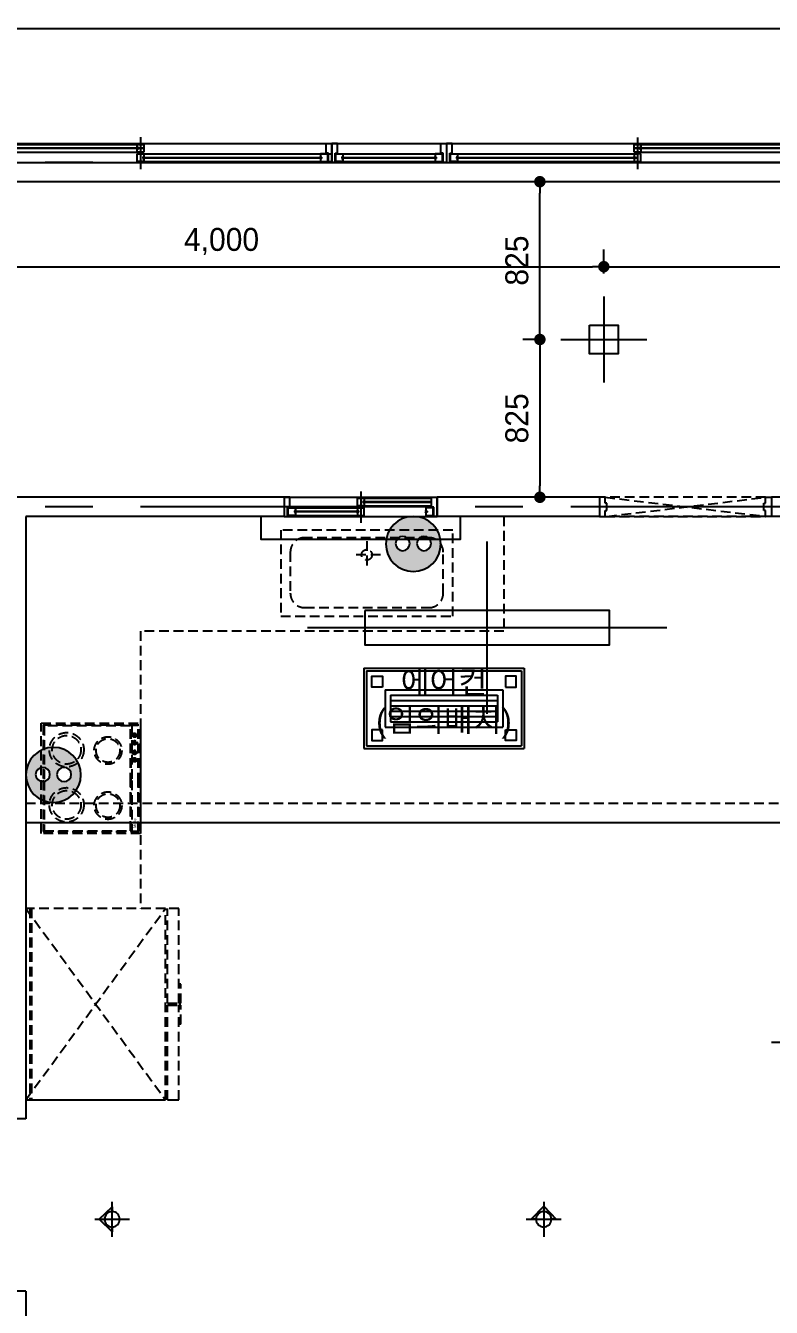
# Model space of a CAD drawing. Header units: millimetres. Extents: x -224448 to 1592092, y -164641 to 319001.
# Drawn here: x 228473 to 232375, y 158115 to 164816 of the extents above; entities that cross this region are included whole.
import ezdxf

# ---------------------------------------------------------------- set-up
doc = ezdxf.new("R2010")
doc.units = ezdxf.units.MM
doc.linetypes.add('CENTER2', pattern=[1.125, 0.75, -0.125, 0.125, -0.125])
doc.linetypes.add('HIDDEN', pattern=[9.525, 6.35, -3.175])
doc.layers.get('Defpoints').update_dxf_attribs({"color": 35})
for name, color, linetype in [('ARREA', 1, 'Continuous'), ('DIM', 3, 'Continuous'), ('FUR', 6, 'Continuous'), ('I-LIGHT', 1, 'Continuous'), ('I_FUR', 6, 'Continuous'), ('I_HAT', 8, 'Continuous'), ('I_TXT', 7, 'Continuous'), ('I_WALL', 3, 'Continuous'), ('I_WIN', 5, 'Continuous')]:
    doc.layers.add(name, color=color, linetype=linetype)
doc.layers.add('I_DIM', color=1, linetype='Continuous', lineweight=13)
doc.styles.add('DH-TEXT', font='')
doc.styles.add('HY울릉도', font='')
doc.styles.add('IABU-글꼴스타일', font='')
doc.styles.get('DH-TEXT').set_extended_font_data('HY울릉도L')
doc.styles.get('HY울릉도').set_extended_font_data('HY울릉도L')
doc.styles.get('IABU-글꼴스타일').set_extended_font_data('HY울릉도L')
doc.dimstyles.new('IABC-100 (SUB)', dxfattribs={"dimscale": 60, "dimtxt": 2, "dimasz": 1, "dimexe": 1.5, "dimexo": 2, "dimgap": 1, "dimtad": 1, "dimdec": 0, "dimdsep": 46, "dimlunit": 6, "dimtxsty": 'IABU-글꼴스타일', "dimblk": '1234_Dot', "dimcen": 1, "dimclrd": 4, "dimclre": 4, "dimclrt": 7, "dimadec": 0, "dimazin": 0, "dimtfac": 1, "dimtdec": 0, "dimtix": 1, "dimtmove": 2, "dimatfit": 3, "dimldrblk": '1234_Dot', "dimfxl": 2, "dimtolj": 1, "dimtzin": 0, "dimarcsym": 0})

# ---------------------------------------------------------------- blocks, each defined once
blk = doc.blocks.new('dd')
at = {"layer": 'I_WIN', "linetype": 'Continuous'}
for p, q in [((11973.6, 19420.4), (11973.6, 19585.5)), ((15423.6, 19418.1), (15423.6, 19585.8)), ((10973.6, 19551.2), (16423.6, 19550.9)), ((10973.6, 19542.2), (10973.6, 19551.2)), ((10973.6, 19551.2), (10991.1, 19551.2)), ((10973.6, 19451.2), (10973.6, 19542.2)), ((10991.1, 19551.2), (10991.1, 19502.2)), ((10991.1, 19502.2), (11003.6, 19502.2)), ((10994.3, 19546.4), (11973.6, 19546.4)), ((11032.3, 19546.4), (10994.3, 19546.4)), ((10994.3, 19546.4), (10994.3, 19506.4)), ((10994.3, 19506.4), (11973.6, 19506.4)), ((10994.3, 19506.4), (11032.3, 19506.4)), ((11003.6, 19502.2), (11003.6, 19500.1)), ((11026.8, 19529.3), (11032.3, 19531.1)), ((11026.8, 19522.8), (11026.8, 19529.3)), ((11032.3, 19521.1), (11026.8, 19522.8)), ((11028.8, 19524.1), (11028.8, 19528.1)), ((11032.3, 19531.1), (11032.3, 19546.4)), ((11032.3, 19531.8), (11035.1, 19530.5)), ((11973.6, 19528.1), (11032.3, 19528.1)), ((11032.3, 19524.1), (11973.6, 19524.1)), ((11032.3, 19520.3), (11035.1, 19521.6)), ((11032.3, 19506.4), (11032.3, 19521.1)), ((11035.1, 19530.5), (11035.6, 19529.5)), ((11035.1, 19521.6), (11035.6, 19522.6)), ((11035.6, 19529.5), (11036.1, 19528.1)), ((11035.6, 19522.6), (11036.1, 19524.1)), ((11952.8, 19529.5), (11952.3, 19528.1)), ((11952.8, 19522.6), (11952.3, 19524.1)), ((11953.3, 19530.5), (11952.8, 19529.5)), ((11953.3, 19521.6), (11952.8, 19522.6)), ((11956.1, 19531.8), (11953.3, 19530.5)), ((11956.1, 19520.3), (11953.3, 19521.6)), ((11956.1, 19531.1), (11956.1, 19546.4)), ((11956.1, 19546.4), (11991.1, 19546.4)), ((11961.6, 19529.3), (11956.1, 19531.1)), ((11956.1, 19521.1), (11961.6, 19522.8)), ((11956.1, 19506.4), (11956.1, 19521.1)), ((11991.1, 19506.4), (11956.1, 19506.4)), ((11961.6, 19522.8), (11961.6, 19529.3)), ((11961.6, 19524.1), (11961.6, 19528.1)), ((11991.1, 19546.4), (11991.1, 19506.4)), ((15441.1, 19546.4), (15406.1, 19546.4)), ((15406.1, 19546.4), (15406.1, 19506.4)), ((15406.1, 19546.4), (16423.6, 19546.4)), ((15406.1, 19506.4), (15441.1, 19506.4)), ((15423.6, 19506.4), (16423.6, 19506.4)), ((15435.6, 19529.3), (15441.1, 19531.1)), ((15435.6, 19522.9), (15435.6, 19529.3)), ((16370.5, 19528.1), (15435.6, 19528.1)), ((15435.6, 19524.1), (16370.5, 19524.1)), ((15441.1, 19521.1), (15435.6, 19522.9)), ((15441.1, 19531.1), (15441.1, 19546.4)), ((15441.1, 19531.9), (15443.9, 19530.5)), ((15441.1, 19520.3), (15443.9, 19521.7)), ((15441.1, 19506.4), (15441.1, 19521.1)), ((15443.9, 19530.5), (15444.4, 19529.5)), ((15443.9, 19521.7), (15444.4, 19522.7)), ((15444.4, 19529.5), (15444.9, 19528.1)), ((15444.4, 19522.7), (15444.9, 19524.1)), ((16361.6, 19529.5), (16361.1, 19528.1)), ((16361.6, 19522.6), (16361.1, 19524.1)), ((16362.2, 19530.5), (16361.6, 19529.5)), ((16362.2, 19521.6), (16361.6, 19522.6)), ((16364.9, 19531.8), (16362.2, 19530.5)), ((16364.9, 19520.3), (16362.2, 19521.6)), ((16364.9, 19531.1), (16364.9, 19546.4)), ((16364.9, 19546.4), (16402.9, 19546.4)), ((16370.5, 19529.3), (16364.9, 19531.1)), ((16364.9, 19521.1), (16370.5, 19522.8)), ((16364.9, 19506.4), (16364.9, 19521.1)), ((16402.9, 19506.4), (16364.9, 19506.4)), ((16370.5, 19522.8), (16370.5, 19529.3)), ((16406.2, 19502.1), (16393.6, 19502.1)), ((16393.6, 19502.1), (16393.6, 19451.2)), ((16402.9, 19546.4), (16402.9, 19506.4)), ((16423.6, 19551.1), (16406.2, 19551.1)), ((16406.2, 19551.1), (16406.2, 19502.1)), ((11003.6, 19451.2), (10973.6, 19451.2)), ((11003.6, 19500.1), (11003.6, 19451.2)), ((11003.6, 19451.2), (16423.6, 19451.2)), ((11956.1, 19496), (15441.1, 19496)), ((11991.1, 19496), (11956.1, 19496)), ((11956.1, 19496), (11956.1, 19456)), ((15441.1, 19477.8), (11956.1, 19477.7)), ((11956.1, 19473.7), (15441.1, 19473.8)), ((11956.1, 19456), (15423.6, 19456)), ((11956.1, 19456), (11991.1, 19456)), ((11985.6, 19478.9), (11991.1, 19480.7)), ((11985.6, 19472.5), (11985.6, 19478.9)), ((11985.6, 19477.7), (11985.6, 19473.7)), ((11991.1, 19470.7), (11985.6, 19472.5)), ((11991.1, 19480.7), (11991.1, 19496)), ((11991.1, 19481.5), (11993.9, 19480.1)), ((11991.1, 19469.9), (11993.9, 19471.3)), ((11991.1, 19456), (11991.1, 19470.7)), ((11993.9, 19480.1), (11994.4, 19479.1)), ((11993.9, 19471.3), (11994.4, 19472.3)), ((11994.4, 19479.1), (11994.9, 19477.7)), ((11994.4, 19472.3), (11994.9, 19473.7)), ((15402.9, 19479.1), (15402.3, 19477.7)), ((15402.9, 19472.3), (15402.3, 19473.7)), ((15403.4, 19480.1), (15402.9, 19479.1)), ((15403.4, 19471.3), (15402.9, 19472.3)), ((15406.1, 19481.5), (15403.4, 19480.1)), ((15406.1, 19469.9), (15403.4, 19471.3)), ((15441.1, 19496.1), (15406.1, 19496.1)), ((15406.1, 19496.1), (15406.1, 19480.7)), ((15406.1, 19480.7), (15411.7, 19478.9)), ((15411.7, 19472.5), (15406.1, 19470.7)), ((15406.1, 19470.7), (15406.1, 19456.1)), ((15406.1, 19456.1), (15441.1, 19456.1)), ((15411.7, 19478.9), (15411.7, 19472.5)), ((15411.7, 19473.7), (15411.7, 19477.7)), ((15441.1, 19456.1), (15441.1, 19496.1)), ((16393.6, 19451.2), (16423.6, 19451.2))]:
    blk.add_line(p, q, dxfattribs=at)
blk = doc.blocks.new('1234_Dot')
at = {"color": 0, "linetype": 'ByBlock', "lineweight": -2}
blk.add_line((-0.5, 0), (-1, 0), dxfattribs=at)
at = {"color": 0, "linetype": 'ByBlock', "const_width": 0.5}
blk.add_lwpolyline([(-0.25, 0, 1), (0.25, 0, 1)], format="xyb", close=True, dxfattribs=at)
blk = doc.blocks.new('*D455')
at = {"layer": 'Defpoints', "color": 0, "ltscale": 50, "transparency": 16777216}
for p in [(232624.9, 165700.5), (228424.9, 164800.5), (232624.9, 164800.5)]:
    blk.add_point(p, dxfattribs=at)
at = {"layer": 'DIM', "color": 4, "lineweight": -2, "ltscale": 50, "transparency": 16777216}
for p, q in [((228424.9, 164920.5), (228424.9, 165790.5)), ((232624.9, 164920.5), (232624.9, 165790.5)), ((228484.9, 165700.5), (232564.9, 165700.5))]:
    blk.add_line(p, q, dxfattribs=at)
at = {"layer": 'DIM', "color": 4, "lineweight": -2, "ltscale": 50, "transparency": 16777216, "xscale": 60, "yscale": 60, "zscale": 60, "rotation": 180}
blk.add_blockref('1234_Dot', (228424.9, 165700.5), dxfattribs=at)
at = {"layer": 'DIM', "color": 4, "lineweight": -2, "ltscale": 50, "transparency": 16777216, "xscale": 60, "yscale": 60, "zscale": 60}
blk.add_blockref('1234_Dot', (232624.9, 165700.5), dxfattribs=at)
at = {"layer": 'DIM', "color": 7, "ltscale": 50, "transparency": 16777216, "insert": (230524.9, 165831.9), "char_height": 120, "attachment_point": 5, "style": 'IABU-글꼴스타일'}
blk.add_mtext('\\A1;4,200', dxfattribs=at)
blk = doc.blocks.new('*D444')
at = {"layer": 'Defpoints', "color": 0, "ltscale": 50, "transparency": 16777216}
for p in [(224124.9, 166000.5), (224124.9, 164800.5), (236624.9, 164800.5)]:
    blk.add_point(p, dxfattribs=at)
at = {"layer": 'DIM', "color": 4, "lineweight": -2, "ltscale": 50, "transparency": 16777216}
for p, q in [((224124.9, 164920.5), (224124.9, 166090.5)), ((236624.9, 164920.5), (236624.9, 166090.5)), ((236564.9, 166000.5), (224184.9, 166000.5))]:
    blk.add_line(p, q, dxfattribs=at)
at = {"layer": 'DIM', "color": 4, "lineweight": -2, "ltscale": 50, "transparency": 16777216, "xscale": 60, "yscale": 60, "zscale": 60, "rotation": 180}
blk.add_blockref('1234_Dot', (224124.9, 166000.5), dxfattribs=at)
at = {"layer": 'DIM', "color": 4, "lineweight": -2, "ltscale": 50, "transparency": 16777216, "xscale": 60, "yscale": 60, "zscale": 60}
blk.add_blockref('1234_Dot', (236624.9, 166000.5), dxfattribs=at)
at = {"layer": 'DIM', "color": 7, "ltscale": 50, "transparency": 16777216, "insert": (230374.9, 166131.9), "char_height": 120, "attachment_point": 5, "style": 'IABU-글꼴스타일'}
blk.add_mtext('\\A1;12,500', dxfattribs=at)
blk = doc.blocks.new('win10')
at = {"layer": 'I_WIN', "linetype": 'Continuous'}
for p, q in [((-128735.3, -160206.6), (-128735.3, -160297.5)), ((-128705.3, -160206.6), (-128735.3, -160206.6)), ((-128735.3, -160206.6), (-128735.3, -160297.6)), ((-128705.3, -160255.5), (-128705.3, -160206.6)), ((-128165.3, -160257.5), (-128165.3, -160206.6)), ((-128165.3, -160206.6), (-128135.3, -160206.6)), ((-128135.3, -160206.6), (-128135.3, -160297.5)), ((-128717.9, -160306.6), (-128717.9, -160257.6)), ((-128717.9, -160257.6), (-128705.3, -160257.6)), ((-128714.6, -160301.8), (-128714.6, -160261.8)), ((-128714.6, -160261.8), (-128676.6, -160261.8)), ((-128714.6, -160261.8), (-128156, -160261.8)), ((-128714.6, -160301.8), (-128714.6, -160261.8)), ((-128714.6, -160261.8), (-128676.6, -160261.8)), ((-128705.3, -160257.6), (-128705.3, -160255.5)), ((-128676.6, -160276.4), (-128682.2, -160278.2)), ((-128676.6, -160276.4), (-128682.2, -160278.2)), ((-128682.2, -160278.2), (-128682.2, -160284.7)), ((-128682.2, -160278.2), (-128682.2, -160284.7)), ((-128682.2, -160284.7), (-128676.6, -160286.4)), ((-128682.2, -160284.7), (-128676.6, -160286.4)), ((-128680.1, -160279.4), (-128680.1, -160283.4)), ((-128680.1, -160279.4), (-128680.1, -160283.4)), ((-128676.6, -160261.8), (-128676.6, -160276.4)), ((-128676.6, -160261.8), (-128676.6, -160276.4)), ((-128676.6, -160275.6), (-128673.9, -160277)), ((-128676.6, -160275.6), (-128673.9, -160277)), ((-128676.6, -160279.4), (-128188.5, -160279.4)), ((-128188.5, -160283.4), (-128676.6, -160283.4)), ((-128676.6, -160287.2), (-128673.9, -160285.8)), ((-128676.6, -160287.2), (-128673.9, -160285.8)), ((-128676.6, -160286.4), (-128676.6, -160301.8)), ((-128676.6, -160286.4), (-128676.6, -160301.8)), ((-128673.9, -160277), (-128673.3, -160278)), ((-128673.9, -160277), (-128673.3, -160278)), ((-128673.9, -160285.8), (-128673.3, -160284.9)), ((-128673.9, -160285.8), (-128673.3, -160284.9)), ((-128673.3, -160278), (-128672.8, -160279.4)), ((-128673.3, -160278), (-128672.8, -160279.4)), ((-128673.3, -160284.9), (-128672.8, -160283.4)), ((-128673.3, -160284.9), (-128672.8, -160283.4)), ((-128197.3, -160278), (-128197.8, -160279.4)), ((-128197.3, -160284.9), (-128197.8, -160283.4)), ((-128196.8, -160277), (-128197.3, -160278)), ((-128196.8, -160285.8), (-128197.3, -160284.9)), ((-128194, -160275.6), (-128196.8, -160277)), ((-128194, -160287.2), (-128196.8, -160285.8)), ((-128156, -160261.8), (-128194, -160261.8)), ((-128194, -160261.8), (-128194, -160276.4)), ((-128194, -160276.4), (-128188.5, -160278.2)), ((-128188.5, -160284.7), (-128194, -160286.4)), ((-128194, -160286.4), (-128194, -160301.8)), ((-128188.5, -160278.2), (-128188.5, -160284.7)), ((-128152.8, -160257.5), (-128165.3, -160257.5)), ((-128156, -160301.8), (-128156, -160261.8)), ((-128152.8, -160306.5), (-128152.8, -160257.5)), ((-128735.3, -160297.5), (-128735.3, -160306.5)), ((-128735.3, -160297.6), (-128735.3, -160306.6)), ((-128735.3, -160306.6), (-128717.9, -160306.6)), ((-128676.6, -160301.8), (-128714.6, -160301.8)), ((-128714.6, -160301.8), (-128156, -160301.8)), ((-128676.6, -160301.8), (-128714.6, -160301.8)), ((-128194, -160301.8), (-128156, -160301.8)), ((-128135.3, -160306.5), (-128152.8, -160306.5)), ((-128135.3, -160297.5), (-128135.3, -160306.5))]:
    blk.add_line(p, q, dxfattribs=at)
blk.add_lwpolyline([(-128735.3, -160206.6), (-128135.3, -160206.6), (-128135.3, -160306.5), (-128735.3, -160306.5)], close=True, dxfattribs=at)
blk = doc.blocks.new('j 10')
at = {"layer": 'I_FUR', "color": 8, "linetype": 'HIDDEN', "ltscale": 8}
for p, q in [((300474.4, 48441.6), (300574.4, 48441.6)), ((300474.4, 48411.6), (300474.4, 48441.6)), ((300474.4, 48441.6), (300474.4, 48441.6)), ((300474.4, 48411.6), (300474.4, 47571.6)), ((300504.4, 48411.6), (300474.4, 48411.6)), ((300474.4, 47571.6), (300574.4, 48411.6)), ((300574.4, 47581.6), (300474.4, 48411.6)), ((300504.4, 48401.6), (300504.4, 48411.6)), ((300544.4, 48401.6), (300504.4, 48401.6)), ((300574.4, 48411.6), (300544.4, 48411.6)), ((300544.4, 48411.6), (300544.4, 48401.6)), ((300574.4, 48441.6), (300574.4, 48411.6)), ((300574.4, 47571.6), (300574.4, 48411.6)), ((300574.4, 48411.6), (300574.4, 47581.6)), ((300544.4, 47581.6), (300504.4, 47581.6)), ((300504.4, 47581.6), (300504.4, 47571.6)), ((300544.4, 47571.6), (300544.4, 47581.6)), ((300504.4, 47571.6), (300474.4, 47571.6)), ((300474.4, 47571.6), (300474.4, 47541.6)), ((300474.4, 47541.6), (300574.4, 47541.6)), ((300474.4, 47541.6), (300474.4, 47541.6)), ((300574.4, 47571.6), (300544.4, 47571.6)), ((300574.4, 47541.6), (300574.4, 47571.6))]:
    blk.add_line(p, q, dxfattribs=at)
blk = doc.blocks.new('J15')
at = {"layer": 'I-LIGHT', "color": 6, "ltscale": 50}
for p, q in [((319165, 48370), (319165, 47920)), ((318940, 48145), (319390, 48145))]:
    blk.add_line(p, q, dxfattribs=at)
blk.add_lwpolyline([(319090, 48220), (319240, 48220), (319240, 48070), (319090, 48070)], close=True, dxfattribs=at)
blk = doc.blocks.new('콘센트')
at = {"ltscale": 50}
h = blk.add_hatch(color=150, dxfattribs=at)
h.dxf.hatch_style = 1
edge = h.paths.add_edge_path()
edge.add_arc((-34286.2, -6087.5), 100, 0, 360)
edge = h.paths.add_edge_path(flags=16)
edge.add_arc((-34247.6, -6089), 26, 0, 360)
edge = h.paths.add_edge_path(flags=16)
edge.add_arc((-34324.9, -6089), 26, 0, 360)
at = {"color": 150, "ltscale": 50}
for centre, radius in [((-34286.2, -6087.5), 100), ((-34324.9, -6089), 26), ((-34247.6, -6089), 26)]:
    blk.add_circle(centre, radius, dxfattribs=at)
blk = doc.blocks.new('j122')
at = {"layer": 'I_WIN', "linetype": 'Continuous'}
for p, q in [((196574.9, 133845.7), (197374.9, 133845.7)), ((196604.9, 133845.7), (196574.9, 133845.7)), ((196574.9, 133845.7), (196574.9, 133754.7)), ((196604.9, 133796.8), (196604.9, 133845.7)), ((196957.4, 133800.9), (196957.4, 133840.9)), ((196957.4, 133840.9), (196992.4, 133840.9)), ((196974.9, 133876.5), (196974.9, 133711.4)), ((196974.9, 133840.9), (197344.9, 133840.9)), ((196992.4, 133826.2), (196986.8, 133824.4)), ((196992.4, 133840.9), (196992.4, 133826.2)), ((196992.4, 133827), (196995.1, 133825.6)), ((196995.1, 133825.6), (196995.7, 133824.6)), ((197344.9, 133794.8), (197344.9, 133845.7)), ((197344.9, 133845.7), (197374.9, 133845.7)), ((197374.9, 133745.8), (197374.9, 133845.7)), ((196592.3, 133745.7), (196592.3, 133794.7)), ((196592.3, 133794.7), (196604.9, 133794.7)), ((196592.3, 133790.5), (196992.4, 133790.5)), ((196595.6, 133750.5), (196595.6, 133790.5)), ((196595.6, 133790.5), (196633.6, 133790.5)), ((196604.9, 133794.7), (196604.9, 133796.8)), ((196633.6, 133775.9), (196628.1, 133774.1)), ((196628.1, 133774.1), (196628.1, 133767.6)), ((196628.1, 133772.9), (196962.9, 133772.9)), ((196962.9, 133768.9), (196628.1, 133768.9)), ((196628.1, 133767.6), (196633.6, 133765.9)), ((196630.1, 133772.9), (196630.1, 133768.9)), ((196633.6, 133790.5), (196633.6, 133775.9)), ((196633.6, 133776.7), (196636.3, 133775.3)), ((196633.6, 133765.1), (196636.3, 133766.5)), ((196633.6, 133765.9), (196633.6, 133750.5)), ((196636.3, 133775.3), (196636.9, 133774.3)), ((196636.3, 133766.5), (196636.9, 133767.4)), ((196636.9, 133774.3), (196637.4, 133772.9)), ((196636.9, 133767.4), (196637.4, 133768.9)), ((196954.1, 133774.3), (196953.5, 133772.9)), ((196954.1, 133767.4), (196953.5, 133768.9)), ((196954.6, 133775.3), (196954.1, 133774.3)), ((196954.6, 133766.4), (196954.1, 133767.4)), ((196957.4, 133776.6), (196954.6, 133775.3)), ((196957.4, 133765.1), (196954.6, 133766.4)), ((196992.4, 133800.9), (196957.4, 133800.9)), ((196992.4, 133790.5), (196957.4, 133790.5)), ((196957.4, 133790.5), (196957.4, 133775.9)), ((196957.4, 133775.9), (196962.9, 133774.1)), ((196962.9, 133767.6), (196957.4, 133765.9)), ((196957.4, 133765.9), (196957.4, 133750.5)), ((196962.9, 133774.1), (196962.9, 133767.6)), ((196962.9, 133772.9), (196962.9, 133768.9)), ((196974.9, 133800.9), (197344.9, 133800.9)), ((196986.8, 133824.4), (196986.8, 133818)), ((196986.8, 133823.2), (197344.9, 133823.2)), ((196986.8, 133819.2), (196986.8, 133823.2)), ((197344.9, 133819.2), (196986.8, 133819.2)), ((196986.8, 133818), (196992.4, 133816.2)), ((196992.4, 133815.4), (196995.1, 133816.8)), ((196992.4, 133816.2), (196992.4, 133800.9)), ((196992.4, 133750.5), (196992.4, 133790.5)), ((196995.1, 133816.8), (196995.7, 133817.8)), ((196995.7, 133824.6), (196996.2, 133823.2)), ((196995.7, 133817.8), (196996.2, 133819.2)), ((197312.9, 133774.2), (197312.4, 133772.8)), ((197312.9, 133767.4), (197312.4, 133768.8)), ((197313.4, 133775.2), (197312.9, 133774.2)), ((197313.4, 133766.4), (197312.9, 133767.4)), ((197316.2, 133776.6), (197313.4, 133775.2)), ((197316.2, 133765), (197313.4, 133766.4)), ((197354.2, 133790.5), (197316.2, 133790.5)), ((197316.2, 133790.5), (197316.2, 133775.8)), ((197316.2, 133775.8), (197321.7, 133774)), ((197321.7, 133767.6), (197316.2, 133765.8)), ((197316.2, 133765.8), (197316.2, 133750.5)), ((197321.7, 133774), (197321.7, 133767.6)), ((197357.5, 133794.8), (197344.9, 133794.8)), ((197354.2, 133750.5), (197354.2, 133790.5)), ((197357.5, 133745.8), (197357.5, 133794.8)), ((196574.9, 133754.7), (196574.9, 133745.7)), ((196574.9, 133745.7), (197374.9, 133745.8)), ((196574.9, 133745.7), (196592.3, 133745.7)), ((196592.3, 133750.5), (196992.4, 133750.5)), ((196633.6, 133750.5), (196595.6, 133750.5)), ((196957.4, 133750.5), (196992.4, 133750.5)), ((197316.2, 133750.5), (197354.2, 133750.5)), ((197374.9, 133745.8), (197357.5, 133745.8))]:
    blk.add_line(p, q, dxfattribs=at)
blk = doc.blocks.new('*D650')
at = {"layer": 'Defpoints', "color": 0, "ltscale": 50, "transparency": 16777216}
for p in [(231498.3, 163556), (227498.3, 163400.5), (231498.3, 163400.5)]:
    blk.add_point(p, dxfattribs=at)
at = {"layer": 'DIM', "color": 4, "lineweight": -2, "ltscale": 50, "transparency": 16777216}
for p, q in [((227498.3, 163520.5), (227498.3, 163646)), ((231498.3, 163520.5), (231498.3, 163646)), ((227558.3, 163556), (231438.3, 163556))]:
    blk.add_line(p, q, dxfattribs=at)
at = {"layer": 'DIM', "color": 4, "lineweight": -2, "ltscale": 50, "transparency": 16777216, "xscale": 60, "yscale": 60, "zscale": 60, "rotation": 180}
blk.add_blockref('1234_Dot', (227498.3, 163556), dxfattribs=at)
at = {"layer": 'DIM', "color": 4, "lineweight": -2, "ltscale": 50, "transparency": 16777216, "xscale": 60, "yscale": 60, "zscale": 60}
blk.add_blockref('1234_Dot', (231498.3, 163556), dxfattribs=at)
at = {"layer": 'DIM', "color": 7, "ltscale": 50, "transparency": 16777216, "insert": (229498.3, 163687.5), "char_height": 120, "attachment_point": 5, "style": 'IABU-글꼴스타일'}
blk.add_mtext('\\A1;4,000', dxfattribs=at)
blk = doc.blocks.new('*D652')
at = {"layer": 'Defpoints', "color": 0, "ltscale": 50, "transparency": 16777216}
for p in [(234998.3, 163556), (231498.3, 163400.5), (234998.3, 163400.5)]:
    blk.add_point(p, dxfattribs=at)
at = {"layer": 'DIM', "color": 4, "lineweight": -2, "ltscale": 50, "transparency": 16777216}
for p, q in [((231498.3, 163520.5), (231498.3, 163646)), ((234998.3, 163520.5), (234998.3, 163646)), ((231558.3, 163556), (234938.3, 163556))]:
    blk.add_line(p, q, dxfattribs=at)
at = {"layer": 'DIM', "color": 4, "lineweight": -2, "ltscale": 50, "transparency": 16777216, "xscale": 60, "yscale": 60, "zscale": 60, "rotation": 180}
blk.add_blockref('1234_Dot', (231498.3, 163556), dxfattribs=at)
at = {"layer": 'DIM', "color": 4, "lineweight": -2, "ltscale": 50, "transparency": 16777216, "xscale": 60, "yscale": 60, "zscale": 60}
blk.add_blockref('1234_Dot', (234998.3, 163556), dxfattribs=at)
at = {"layer": 'DIM', "color": 7, "ltscale": 50, "transparency": 16777216, "insert": (233248.3, 163687.5), "char_height": 120, "attachment_point": 5, "style": 'IABU-글꼴스타일'}
blk.add_mtext('\\A1;3,500', dxfattribs=at)
blk = doc.blocks.new('*D654')
at = {"layer": 'Defpoints', "color": 0, "ltscale": 50, "transparency": 16777216}
for p in [(231163.8, 164000.5), (231273.3, 164000.5), (231273.3, 163175.5)]:
    blk.add_point(p, dxfattribs=at)
at = {"layer": 'DIM', "color": 4, "lineweight": -2, "ltscale": 50, "transparency": 16777216}
for p, q in [((231153.3, 164000.5), (231073.8, 164000.5)), ((231163.8, 163235.5), (231163.8, 163940.5)), ((231153.3, 163175.5), (231073.8, 163175.5))]:
    blk.add_line(p, q, dxfattribs=at)
at = {"layer": 'DIM', "color": 4, "lineweight": -2, "ltscale": 50, "transparency": 16777216, "xscale": 60, "yscale": 60, "zscale": 60}
for p, rotation in [((231163.8, 164000.5), 90), ((231163.8, 163175.5), 270)]:
    blk.add_blockref('1234_Dot', p, dxfattribs=dict(at, rotation=rotation))
at = {"layer": 'DIM', "color": 7, "ltscale": 50, "transparency": 16777216, "insert": (231043.8, 163588), "char_height": 120, "attachment_point": 5, "rotation": 90, "style": 'IABU-글꼴스타일'}
blk.add_mtext('\\A1;825', dxfattribs=at)
blk = doc.blocks.new('*D655')
at = {"layer": 'Defpoints', "color": 0, "ltscale": 50, "transparency": 16777216}
for p in [(231273.3, 163175.5), (231163.8, 162350.5), (231273.3, 162350.5)]:
    blk.add_point(p, dxfattribs=at)
at = {"layer": 'DIM', "color": 4, "lineweight": -2, "ltscale": 50, "transparency": 16777216}
for p, q in [((231153.3, 163175.5), (231073.8, 163175.5)), ((231163.8, 163115.5), (231163.8, 162410.5)), ((231153.3, 162350.5), (231073.8, 162350.5))]:
    blk.add_line(p, q, dxfattribs=at)
at = {"layer": 'DIM', "color": 4, "lineweight": -2, "ltscale": 50, "transparency": 16777216, "xscale": 60, "yscale": 60, "zscale": 60}
for p, rotation in [((231163.8, 163175.5), 90), ((231163.8, 162350.5), 270)]:
    blk.add_blockref('1234_Dot', p, dxfattribs=dict(at, rotation=rotation))
at = {"layer": 'DIM', "color": 7, "ltscale": 50, "transparency": 16777216, "insert": (231043.8, 162763), "char_height": 120, "attachment_point": 5, "rotation": 90, "style": 'IABU-글꼴스타일'}
blk.add_mtext('\\A1;825', dxfattribs=at)
blk = doc.blocks.new('SP01')
at = {"layer": 'I-LIGHT'}
blk.add_hatch(color=1, dxfattribs=at).paths.add_polyline_path([(2182615.6, -1632809.5), (2182550.9, -1632878.3), (2182575.6, -1632878.3, -1), (2182655.6, -1632878.3), (2182680.2, -1632878.3)])
at = {"layer": 'I-LIGHT', "color": 1}
for p, q in [((2182615.6, -1632809.5), (2182550.9, -1632878.3)), ((2182615.6, -1632786.8), (2182615.6, -1632969.8)), ((2182615.6, -1632809.5), (2182680.2, -1632878.3)), ((2182707.1, -1632878.3), (2182524.1, -1632878.3)), ((2182550.9, -1632878.3), (2182575.6, -1632878.3)), ((2182655.6, -1632878.3), (2182680.2, -1632878.3))]:
    blk.add_line(p, q, dxfattribs=at)
at = {"layer": 'I-LIGHT', "color": 4}
blk.add_circle((2182615.6, -1632878.3), 40, dxfattribs=at)
blk = doc.blocks.new('J20')
at = {"layer": 'I-LIGHT', "color": 144}
for p, q in [((33370, 27039.1), (33370, 26619.1)), ((33370, 27039.1), (34210, 27039.1)), ((33384, 27025.1), (33384, 26633.1)), ((33384, 27025.1), (34196, 27025.1)), ((34196, 27025.1), (34196, 26633.1)), ((34210, 27039.1), (34210, 26619.1)), ((33482, 26927.1), (33482, 26731.1)), ((33482, 26927.1), (34098, 26927.1)), ((33510, 26899.1), (33510, 26759.1)), ((33510, 26899.1), (34070, 26899.1)), ((33510, 26899.1), (34070, 26899.1)), ((34070, 26899.1), (34070, 26759.1)), ((34098, 26927.1), (34098, 26731.1)), ((33510, 26871.1), (34070, 26871.1)), ((33510, 26843.1), (34070, 26843.1)), ((33510, 26815.1), (34070, 26815.1)), ((33510, 26787.1), (34070, 26787.1)), ((33510, 26759.1), (34070, 26759.1)), ((33510, 26759.1), (34070, 26759.1)), ((33510, 26759.1), (34070, 26759.1)), ((33510, 26759.1), (34070, 26759.1)), ((33482, 26731.1), (34098, 26731.1)), ((33510, 26731.1), (34070, 26731.1)), ((33370, 26619.1), (34210, 26619.1)), ((33384, 26633.1), (34196, 26633.1))]:
    blk.add_line(p, q, dxfattribs=at)
for points in [[(33468, 26941.1), (33412, 26941.1), (33412, 26997.1), (33468, 26997.1)], [(34112, 26941.1), (34168, 26941.1), (34168, 26997.1), (34112, 26997.1)], [(33468, 26717.1), (33412, 26717.1), (33412, 26661.1), (33468, 26661.1)], [(34112, 26717.1), (34168, 26717.1), (34168, 26661.1), (34112, 26661.1)]]:
    blk.add_lwpolyline(points, close=True, dxfattribs=at)

msp = doc.modelspace()

# ---------------------------------------------------------------- linework, layer by layer
at = {"color": 9}
msp.add_line((228474.894, 160650.492), (232574.894, 160650.492), dxfattribs=at)
at = {"layer": 'ARREA', "color": 1, "linetype": 'CENTER2', "ltscale": 2000}
for p, q in [((237324.894, 164100.492), (223424.894, 164100.492)), ((237324.894, 162300.492), (223424.894, 162300.492)), ((237324.894, 159500.492), (232374.894, 159500.492))]:
    msp.add_line(p, q, dxfattribs=at)
at = {"layer": 'Defpoints'}
msp.add_lwpolyline([(237324.894, 164800.492), (223424.894, 164800.492), (223424.894, 152100.492), (237324.894, 152100.492)], close=True, dxfattribs=at)
at = {"layer": 'FUR'}
for p, q in [((228474.894, 160200.492), (228474.894, 159200.492)), ((228474.894, 159200.492), (229204.894, 159200.492)), ((229214.894, 159200.492), (229274.894, 159200.492))]:
    msp.add_line(p, q, dxfattribs=at)
at = {"layer": 'I-LIGHT', "color": 6, "ltscale": 50}
msp.add_lwpolyline([(230746.426, 162250.492), (230746.426, 162130.492), (229706.426, 162130.492), (229706.426, 162250.492)], dxfattribs=at)
at = {"layer": 'I_FUR', "color": 8, "linetype": 'HIDDEN', "ltscale": 8}
for p, q in [((230974.894, 162250.492), (230974.894, 161650.492)), ((230583.141, 162139.223), (229933.141, 162139.223)), ((230258.141, 162121.533), (230258.141, 161977.533)), ((229858.141, 162064.223), (229858.141, 161848.498)), ((230330.141, 162049.533), (230186.141, 162049.533)), ((230658.141, 161848.498), (230658.141, 162064.223)), ((229933.141, 161773.498), (230583.141, 161773.498)), ((230974.894, 161650.492), (229074.894, 161650.492)), ((229074.894, 161650.492), (229074.894, 160200.492)), ((229064.894, 161158.732), (228564.894, 161158.732)), ((228564.894, 161158.732), (228564.894, 160859.517)), ((229021.211, 161156.144), (228569.712, 161156.144)), ((228569.712, 161156.144), (228569.712, 160859.517)), ((229021.211, 160859.517), (229021.211, 161156.144)), ((229024.894, 160859.517), (229024.894, 161158.732)), ((229028.355, 161157.138), (229028.355, 160859.517)), ((229061.487, 161157.138), (229028.355, 161157.138)), ((229034.304, 161106.768), (229053.126, 161106.768)), ((229034.328, 161109.768), (229053.102, 161109.768)), ((229061.487, 160859.517), (229061.487, 161157.138)), ((229064.894, 160859.517), (229064.894, 161158.732)), ((229034.304, 161067.638), (229053.126, 161067.638)), ((229034.328, 161070.638), (229053.102, 161070.638)), ((229034.304, 161016.89), (229053.126, 161016.89)), ((229034.304, 160977.76), (229053.126, 160977.76)), ((229034.328, 161019.89), (229053.102, 161019.89)), ((229034.328, 160980.76), (229053.102, 160980.76)), ((228564.894, 160870.732), (228564.894, 160602.732)), ((228569.712, 160868.144), (228569.712, 160606.148)), ((229021.211, 160606.148), (229021.211, 160868.144)), ((229024.894, 160602.732), (229024.894, 160870.732)), ((229028.355, 160869.138), (229028.355, 160604.914)), ((229061.487, 160604.914), (229061.487, 160869.138)), ((229064.894, 160602.732), (229064.894, 160870.732)), ((228474.894, 160750.492), (232574.894, 160750.492)), ((228564.894, 160602.732), (229064.894, 160602.732)), ((228569.712, 160606.148), (229021.211, 160606.148)), ((229028.355, 160604.914), (229061.487, 160604.914)), ((228474.894, 160200.492), (229204.894, 159200.492)), ((228474.894, 159200.492), (229204.894, 160200.492)), ((229204.894, 160200.492), (228474.894, 160200.492)), ((228494.894, 160200.492), (228494.894, 159200.492)), ((228504.894, 160200.492), (228504.894, 159200.492)), ((229204.894, 159200.492), (229204.894, 160200.492)), ((229214.894, 159705.492), (229214.894, 160200.492)), ((229274.894, 160200.492), (229214.894, 160200.492)), ((229274.894, 159705.492), (229274.894, 160200.492)), ((229284.894, 159805.492), (229274.894, 159805.492)), ((229284.894, 159705.492), (229284.894, 159805.492)), ((229214.894, 159705.492), (229274.894, 159705.492)), ((229214.894, 159200.492), (229214.894, 159695.492)), ((229214.894, 159695.492), (229274.894, 159695.492)), ((229274.894, 159705.492), (229284.894, 159705.492)), ((229274.894, 159200.492), (229274.894, 159695.492)), ((229274.894, 159695.492), (229284.894, 159695.492)), ((229284.894, 159595.492), (229284.894, 159695.492)), ((229284.894, 159595.492), (229274.894, 159595.492))]:
    msp.add_line(p, q, dxfattribs=at)
at = {"layer": 'I_FUR', "color": 6, "linetype": 'Continuous'}
for p, q in [((230887.359, 161219.047), (230887.359, 162119.047)), ((229947.359, 161669.047), (231827.359, 161669.047))]:
    msp.add_line(p, q, dxfattribs=at)
at = {"layer": 'I_FUR', "color": 8, "linetype": 'HIDDEN', "ltscale": 8}
for points in [[(230708.141, 161729.223), (230708.141, 162179.223), (229808.141, 162179.223), (229808.141, 161729.223)], [(228554.894, 160592.732), (228554.894, 161168.732), (229074.894, 161168.732), (229074.894, 160592.732)]]:
    msp.add_lwpolyline(points, close=True, dxfattribs=at)
at = {"layer": 'I_FUR', "color": 6, "linetype": 'Continuous'}
msp.add_lwpolyline([(230247.359, 161759.047), (230247.359, 161579.047), (231527.359, 161579.047), (231527.359, 161759.047)], close=True, dxfattribs=at)
at = {"layer": 'I_FUR', "color": 8, "linetype": 'HIDDEN', "ltscale": 8}
for centre, radius in [((230258.141, 162049.533), 27.5), ((228687.656, 161030.375), 89.947), ((228687.656, 161030.375), 74.947), ((229043.715, 161108.194), 12.518), ((229043.715, 161108.194), 9.518), ((228904.111, 161026.58), 72.009), ((228904.111, 161026.58), 62.009), ((229043.715, 161069.063), 12.518), ((229043.715, 161069.063), 9.518), ((229043.715, 161018.316), 12.518), ((229043.715, 160979.185), 12.518), ((229043.715, 161018.316), 9.518), ((229043.715, 160979.185), 9.518), ((228687.656, 160742.375), 89.947), ((228687.656, 160742.375), 74.947), ((228904.111, 160738.58), 72.009), ((228904.111, 160738.58), 62.009)]:
    msp.add_circle(centre, radius, dxfattribs=at)
for centre, start, end in [((229933.141, 162064.223), 90, 180), ((230583.141, 162064.223), 0, 90), ((229933.141, 161848.498), 180, 270), ((230583.141, 161848.498), 270, 0)]:
    msp.add_arc(centre, 75, start, end, dxfattribs=at)
at = {"layer": 'I_WALL'}
for p, q in [((229826.426, 162350.492), (228324.894, 162350.492)), ((229826.426, 162350.492), (229826.426, 162250.492)), ((231474.894, 162350.492), (230626.426, 162350.492)), ((230626.426, 162350.492), (230626.426, 162250.492)), ((231474.894, 162350.492), (231474.894, 162250.492)), ((233624.894, 162350.492), (232374.894, 162350.492)), ((232374.894, 162350.492), (232374.894, 162250.492)), ((228474.894, 162250.492), (228474.894, 159100.492)), ((229826.426, 162250.492), (228474.894, 162250.492)), ((231474.894, 162250.492), (230626.426, 162250.492)), ((232574.894, 162250.492), (232374.894, 162250.492)), ((228474.894, 159100.492), (228374.894, 159100.492)), ((228474.894, 158200.492), (228374.894, 158200.492)), ((228474.894, 158200.492), (228474.894, 158050.492))]:
    msp.add_line(p, q, dxfattribs=at)
at = {"layer": 'I_WIN'}
for points in [[(236124.894, 164000.492), (224624.894, 164000.492), (224624.894, 164200.492), (236124.894, 164200.492)], [(236124.894, 164000.492), (224624.894, 164000.492), (224624.894, 164100.492), (236124.894, 164100.492)]]:
    msp.add_lwpolyline(points, close=True, dxfattribs=at)

# ---------------------------------------------------------------- block references
at = {"xscale": -1, "rotation": 180}
for p in [(213651.271, 183651.675), (219701.271, 183651.675)]:
    msp.add_blockref('dd', p, dxfattribs=at)
msp.add_blockref('j122', (33251.532, 28504.708))
at = {"xscale": -1.44, "yscale": 1.44, "zscale": 1.44, "rotation": 180}
for p in [(279873.684, 153340.552), (277991.062, 152132.913)]:
    msp.add_blockref('콘센트', p, dxfattribs=at)
at = {"layer": 'I-LIGHT', "color": 1, "xscale": -1, "rotation": 90}
msp.add_blockref('SP01', (-1403952.273, 2341191.052), dxfattribs=at)
at = {"layer": 'I-LIGHT', "color": 1, "xscale": -1}
msp.add_blockref('SP01', (2413799.214, 1791453.83), dxfattribs=at)
at = {"layer": 'I_DIM'}
msp.add_blockref('win10', (358810.211, 324407.055), dxfattribs=at)
at = {"layer": 'I_HAT'}
for name, p in [('J15', (-87666.702, 115030.492)), ('J20', (196872.022, 134417.276))]:
    msp.add_blockref(name, p, dxfattribs=at)
at = {"layer": 'I_HAT', "rotation": 270}
msp.add_blockref('j 10', (183933.261, 462824.922), dxfattribs=at)

# ---------------------------------------------------------------- texts
at = {"layer": 'I_FUR', "color": 8, "linetype": 'HIDDEN', "ltscale": 8, "style": 'DH-TEXT'}
msp.add_text('Miele', height=15, rotation=90, dxfattribs=at).set_placement((229051.774, 160621.773))
at = {"layer": 'I_TXT', "insert": (230662.022, 161267.097), "char_height": 120, "width": 840, "attachment_point": 5, "style": 'HY울릉도'}
msp.add_mtext('{\\fPretendard Variable Light|b0|i0|c129|p2;에어컨\\P(임의배치)}', dxfattribs=at)

# ---------------------------------------------------------------- dimensions: what is measured, and where the dimension line sits
at = {"layer": 'DIM', "ltscale": 50}
for base, p1, p2, picture, middle in [((224124.894, 166000.492), (236624.894, 164800.492), (224124.894, 164800.492), '*D444', (230374.894, 166131.92)), ((232624.894, 165700.492), (228424.894, 164800.492), (232624.894, 164800.492), '*D455', (230524.894, 165831.92)), ((231498.298, 163556.049), (227498.298, 163400.492), (231498.298, 163400.492), '*D650', (229498.298, 163687.477)), ((234998.298, 163556.049), (231498.298, 163400.492), (234998.298, 163400.492), '*D652', (233248.298, 163687.477))]:
    dim = msp.add_linear_dim(base=base, p1=p1, p2=p2, dimstyle='IABC-100 (SUB)', dxfattribs=at)
    dim.commit()
    dim.dimension.update_dxf_attribs({"geometry": picture, "text_midpoint": middle})
for base, p2, picture, middle in [((231163.849, 164000.492), (231273.298, 164000.492), '*D654', (231043.849, 163587.992)), ((231163.849, 162350.492), (231273.298, 162350.492), '*D655', (231043.849, 162762.992))]:
    dim = msp.add_linear_dim(base=base, p1=(231273.298, 163175.492), p2=p2, angle=90, dimstyle='IABC-100 (SUB)', dxfattribs=at)
    dim.commit()
    dim.dimension.update_dxf_attribs({"geometry": picture, "text_midpoint": middle})

doc.saveas('drawing.dxf')
